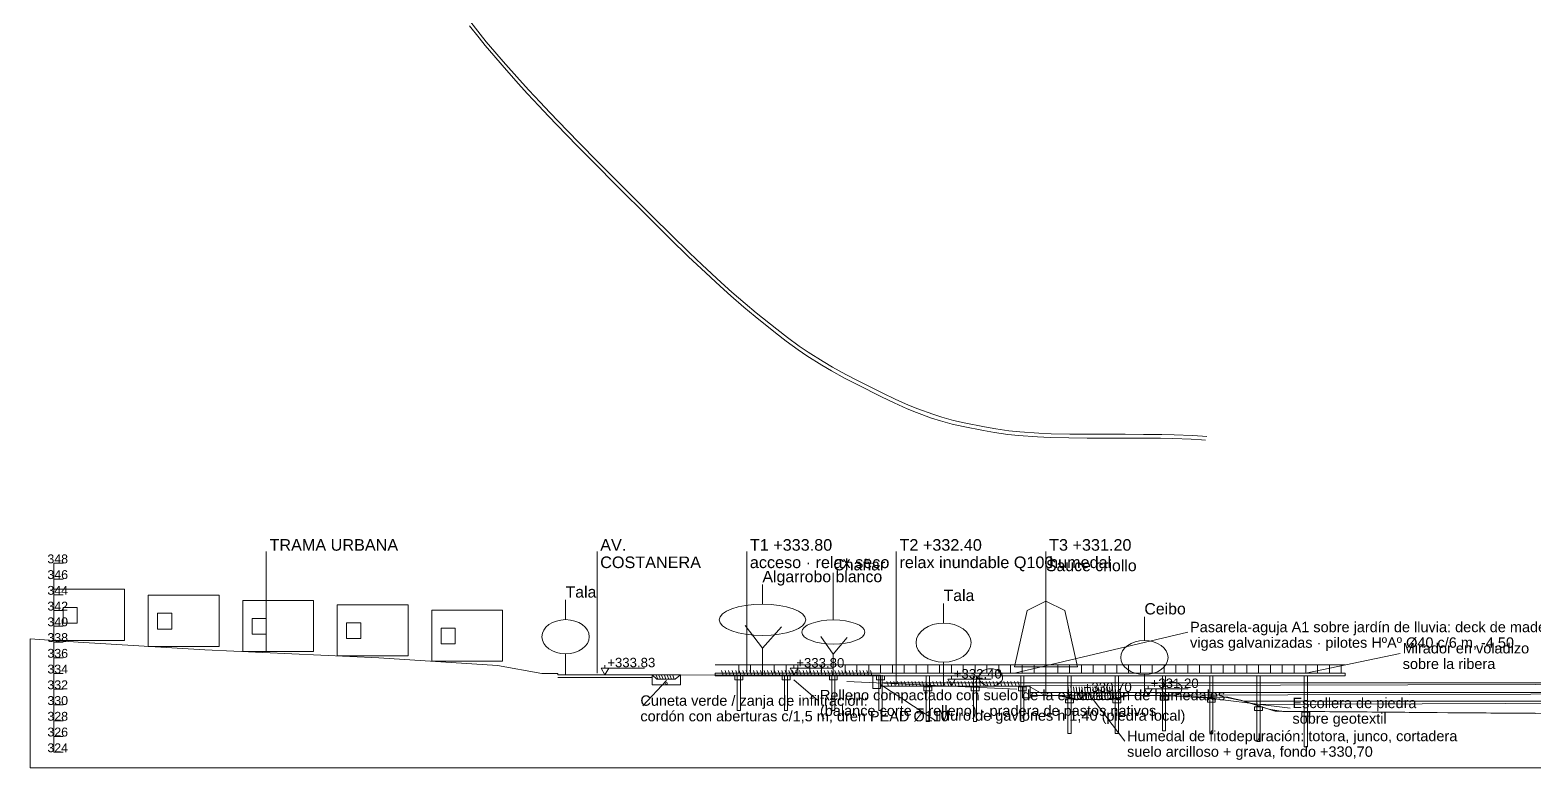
# Model space of a CAD drawing. Header units: metres. Extents: x -1097 to 1588, y -185 to 884.
# Drawn here: x 480 to 671, y -63 to 30.8 of the extents above; entities that cross this region are included whole.
import ezdxf

# ---------------------------------------------------------------- set-up
doc = ezdxf.new("R2010")
doc.units = ezdxf.units.M
for name, color, linetype, lineweight, plot in [('CORTE-AGUA', 5, 'Continuous', 0, False), ('CORTE-ESTRUCTURA', 30, 'Continuous', 0, False), ('CORTE-TERRENO', 7, 'Continuous', 0, False), ('CORTE-TERRENO_EXIST', 9, 'Continuous', 0, False), ('CORTE-TEXTO', 7, 'Continuous', 0, False), ('CORTE-VEGETACION', 3, 'Continuous', 0, False), ('COTAS', 7, 'Continuous', 0, False), ('SUDS-CUNETA_VERDE', 3, 'Continuous', 0, False), ('SUDS-PASARELA', 30, 'Continuous', 0, False), ('TERRAZAS-GAVIONES', 8, 'Continuous', 0, False), ('TERRENO', 188, 'Continuous', 0, False), ('VISTA LEJOS', 7, 'Continuous', 0, False)]:
    doc.layers.add(name, color=color, linetype=linetype, lineweight=lineweight, plot=plot)
doc.styles.add('ARIAL', font='arial.ttf')

msp = doc.modelspace()

# ---------------------------------------------------------------- linework, layer by layer
at = {"layer": 'CORTE-AGUA'}
for points in [[(671.12, -56.06), (669.05, -56.05), (666.97, -56.03), (664.9, -56.01), (662.83, -56), (660.75, -55.98), (658.68, -55.97), (656.6, -55.95), (654.53, -55.93), (652.46, -55.92), (650.38, -55.9), (648.31, -55.88), (646.24, -55.87), (644.16, -55.85), (642.09, -55.83), (640.01, -55.82), (637.94, -55.75), (635.87, -55.07), (633.79, -54.42), (631.72, -54), (629.64, -54.07), (627.57, -54.01), (625.5, -53.89), (623.42, -53.8), (621.35, -53.8), (619.27, -53.8), (617.2, -54.3), (615.13, -54.3), (613.05, -54.3), (610.98, -53.8), (608.91, -53.8), (606.83, -52.6), (604.76, -52.6), (602.68, -52.6), (600.61, -52.6), (598.54, -52.6), (596.46, -52.6), (594.39, -52.6), (592.31, -52.6), (590.24, -52.6), (752, -52.2), (588.17, -52.2), (588.17, -52.2), (752, -52.24)], [(588.17, -52.2), (752, -52.2)], [(671.16, -56.07), (669.38, -56.05), (667.6, -56.04), (665.81, -56.02), (664.03, -56.01), (662.25, -55.99), (660.47, -55.98), (658.69, -55.97), (656.91, -55.95), (655.12, -55.94), (653.34, -55.92), (651.56, -55.91), (649.78, -55.89), (648, -55.88), (646.22, -55.87), (644.43, -55.85), (642.65, -55.84), (640.87, -55.82), (639.09, -55.81), (637.31, -55.54), (635.52, -54.96), (633.74, -54.41), (631.96, -54), (630.18, -54.05), (628.4, -54.06), (626.62, -53.96), (624.83, -53.85), (623.05, -53.8), (621.27, -53.8), (619.49, -53.8), (617.71, -54.23), (615.93, -54.3), (614.14, -54.3), (612.36, -54.25), (610.58, -53.8), (608.8, -53.8), (747.77, -53.4), (607.02, -53.4), (607.02, -53.4), (747.77, -53.42)], [(607.02, -53.4), (747.77, -53.4)], [(672.3, -56.07), (670.93, -56.06), (669.57, -56.05), (668.21, -56.04), (666.85, -56.03), (665.48, -56.02), (664.12, -56.01), (662.76, -56), (661.4, -55.99), (660.03, -55.98), (658.67, -55.97), (657.31, -55.95), (655.95, -55.94), (654.58, -55.93), (653.22, -55.92), (651.86, -55.91), (650.5, -55.9), (649.13, -55.89), (647.77, -55.88), (646.41, -55.87), (645.05, -55.86), (643.68, -55.84), (642.32, -55.83), (640.96, -55.82), (639.6, -55.81), (638.23, -55.8), (636.87, -55.4), (635.51, -54.96), (741.79, -54.5), (634.15, -54.5), (634.15, -54.5), (741.79, -54.52)], [(634.15, -54.5), (741.79, -54.5)]]:
    msp.add_lwpolyline(points, dxfattribs=at)
at = {"layer": 'CORTE-ESTRUCTURA'}
for points in [[(483, -46.8), (483, -40.3), (492, -40.3), (492, -46.8)], [(495, -47.55), (495, -41.05), (504, -41.05), (504, -47.55)], [(507, -48.22), (507, -41.72), (516, -41.72), (516, -48.22)], [(484.2, -44.6), (486, -44.6), (486, -42.6), (484.2, -42.6)], [(496.2, -45.35), (498, -45.35), (498, -43.35), (496.2, -43.35)], [(519, -48.76), (519, -42.26), (528, -42.26), (528, -48.76)], [(531, -49.45), (531, -42.95), (540, -42.95), (540, -49.45)], [(508.2, -46.02), (510, -46.02), (510, -44.02), (508.2, -44.02)], [(520.2, -46.56), (522, -46.56), (522, -44.56), (520.2, -44.56)], [(532.2, -47.25), (534, -47.25), (534, -45.25), (532.2, -45.25)], [(569.5, -51.3), (570.5, -51.3), (570.5, -51.8), (569.5, -51.8)], [(575.5, -51.3), (576.5, -51.3), (576.5, -51.8), (575.5, -51.8)], [(581.5, -51.3), (582.5, -51.3), (582.5, -51.8), (581.5, -51.8)], [(587.5, -51.3), (588.5, -51.3), (588.5, -51.8), (587.5, -51.8)], [(593.8, -51.3), (594.2, -51.3), (594.2, -52.6), (593.8, -52.6)], [(599.8, -51.3), (600.2, -51.3), (600.2, -52.6), (599.8, -52.6)], [(605.8, -51.3), (606.2, -51.3), (606.2, -52.6), (605.8, -52.6)], [(611.8, -51.3), (612.2, -51.3), (612.2, -54.13), (611.8, -54.13)], [(617.8, -51.3), (618.2, -51.3), (618.2, -54.13), (617.8, -54.13)], [(623.8, -51.3), (624.2, -51.3), (624.2, -53.8), (623.8, -53.8)], [(629.8, -51.3), (630.2, -51.3), (630.2, -54.06), (629.8, -54.06)], [(635.8, -51.3), (636.2, -51.3), (636.2, -55.12), (635.8, -55.12)], [(641.8, -51.3), (642.2, -51.3), (642.2, -55.83), (641.8, -55.83)], [(593.5, -52.7), (594.5, -52.7), (594.5, -53.2), (593.5, -53.2)], [(599.5, -52.7), (600.5, -52.7), (600.5, -53.2), (599.5, -53.2)], [(605.5, -52.7), (606.5, -52.7), (606.5, -53.2), (605.5, -53.2)], [(611.5, -54.23), (612.5, -54.23), (612.5, -54.73), (611.5, -54.73)], [(617.5, -54.23), (618.5, -54.23), (618.5, -54.73), (617.5, -54.73)], [(623.5, -53.9), (624.5, -53.9), (624.5, -54.4), (623.5, -54.4)], [(629.5, -54.16), (630.5, -54.16), (630.5, -54.66), (629.5, -54.66)], [(635.5, -55.22), (636.5, -55.22), (636.5, -55.72), (635.5, -55.72)], [(641.5, -55.93), (642.5, -55.93), (642.5, -56.43), (641.5, -56.43)]]:
    msp.add_lwpolyline(points, close=True, dxfattribs=at)
for points in [[(547, -51.51), (559, -51.51)], [(569.8, -51.2), (569.8, -55.7), (570.2, -55.7), (570.2, -51.2)], [(575.8, -51.2), (575.8, -55.7), (576.2, -55.7), (576.2, -51.2)], [(581.8, -51.2), (581.8, -55.7), (582.2, -55.7), (582.2, -51.2)], [(587.8, -51.2), (587.8, -55.7), (588.2, -55.7), (588.2, -51.2)], [(593.8, -52.6), (593.8, -57.1), (594.2, -57.1), (594.2, -52.6)], [(599.8, -52.6), (599.8, -57.1), (600.2, -57.1), (600.2, -52.6)], [(605.8, -52.6), (605.8, -57.1), (606.2, -57.1), (606.2, -52.6)], [(611.8, -54.13), (611.8, -58.63), (612.2, -58.63), (612.2, -54.13)], [(617.8, -54.13), (617.8, -58.63), (618.2, -58.63), (618.2, -54.13)], [(623.8, -53.8), (623.8, -58.3), (624.2, -58.3), (624.2, -53.8)], [(629.8, -54.06), (629.8, -58.56), (630.2, -58.56), (630.2, -54.06)], [(635.8, -55.12), (635.8, -59.62), (636.2, -59.62), (636.2, -55.12)], [(641.8, -55.83), (641.8, -60.33), (642.2, -60.33), (642.2, -55.83)]]:
    msp.add_lwpolyline(points, dxfattribs=at)
at = {"layer": 'CORTE-TERRENO'}
for points in [[(761.69, -63), (480, -63), (480, -46.6), (486.09, -47), (502.21, -48), (524.28, -49), (539.34, -50), (545, -51.01), (547, -51.01), (547, -51.16), (559, -51.16), (562.6, -51.17), (567, -51.2), (588, -51.2), (588, -52.6), (607, -52.6), (607, -53.8), (611, -53.8), (612.5, -54.3), (617.5, -54.3), (619, -53.8), (624, -53.8), (629, -54.1), (631.39, -54), (632.11, -54), (634.11, -54.5), (638.11, -55.8), (687.98, -56.2)], [(480, -46.6), (486.09, -47), (502.21, -48), (524.28, -49), (539.34, -50), (545, -51.01), (547, -51.01), (547, -51.16), (559, -51.16), (562.6, -51.17), (567, -51.2), (588, -51.2), (588, -52.6), (607, -52.6), (607, -53.8), (611, -53.8), (612.5, -54.3), (617.5, -54.3), (619, -53.8), (624, -53.8), (629, -54.1), (631.39, -54), (632.11, -54), (634.11, -54.5), (638.11, -55.8), (687.98, -56.2)]]:
    msp.add_lwpolyline(points, dxfattribs=at)
at = {"layer": 'CORTE-TERRENO_EXIST'}
msp.add_lwpolyline([(583.71, -52), (605.32, -53)], dxfattribs=at)
at = {"layer": 'CORTE-TEXTO'}
for points in [[(510, -48.15), (510, -35.5)], [(552, -50.96), (552, -35.5)], [(571, -51), (571, -35.5)], [(590, -52.4), (590, -35.5)], [(609, -53.6), (609, -35.5)], [(483, -37), (484.2, -37)], [(483, -61), (483, -37)], [(483, -39), (484.2, -39)], [(483, -41), (484.2, -41)], [(483, -43), (484.2, -43)], [(483, -45), (484.2, -45)], [(605, -50.95), (627, -45.75)], [(483, -47), (484.2, -47)], [(483, -49), (484.2, -49)], [(642, -50.95), (654, -48.45)], [(483, -51), (484.2, -51)], [(483, -53), (484.2, -53)], [(560.8, -51.9), (557.8, -55.1)], [(577, -51.8), (580, -54.4)], [(588, -52.4), (595, -57)], [(483, -55), (484.2, -55)], [(615, -54.3), (619, -59.6)], [(627, -53.8), (640, -55.4)], [(483, -57), (484.2, -57)], [(483, -59), (484.2, -59)], [(483, -61), (484.2, -61)]]:
    msp.add_lwpolyline(points, dxfattribs=at)
at = {"layer": 'CORTE-VEGETACION'}
for points in [[(573, -42.2), (573, -39.7)], [(582, -44.2), (582, -38.2)], [(609, -41.8), (609, -38.3)], [(548, -44.16), (548, -41.66)], [(596, -44.6), (596, -42.1)], [(621.5, -46.8), (621.5, -43.8)], [(573, -47.78), (570.8, -44.9)], [(573, -47.78), (575.42, -45.08)], [(582, -48.54), (580.4, -46.3)], [(582, -48.54), (583.76, -46.44)], [(548, -51.16), (548, -48.5)], [(573, -51.2), (573, -47.78)], [(582, -51.2), (582, -48.54)], [(596, -52.6), (596, -49.56)], [(609, -53.8), (609, -49.24)], [(559.7, -51.71), (559.5, -51.21)], [(560.05, -51.71), (559.85, -51.21)], [(560.4, -51.71), (560.2, -51.21)], [(560.75, -51.71), (560.55, -51.21)], [(561.1, -51.71), (560.9, -51.21)], [(561.45, -51.71), (561.25, -51.21)], [(561.8, -51.71), (561.6, -51.21)], [(568, -51.2), (567.8, -50.6)], [(568.45, -51.2), (568.25, -50.6)], [(568.9, -51.2), (568.7, -50.6)], [(569.35, -51.2), (569.15, -50.6)], [(569.8, -51.2), (569.6, -50.6)], [(570.25, -51.2), (570.05, -50.6)], [(570.7, -51.2), (570.5, -50.6)], [(571.15, -51.2), (570.95, -50.6)], [(571.6, -51.2), (571.4, -50.6)], [(572.05, -51.2), (571.85, -50.6)], [(572.5, -51.2), (572.3, -50.6)], [(572.95, -51.2), (572.75, -50.6)], [(573.4, -51.2), (573.2, -50.6)], [(573.85, -51.2), (573.65, -50.6)], [(574.3, -51.2), (574.1, -50.6)], [(574.75, -51.2), (574.55, -50.6)], [(575.2, -51.2), (575, -50.6)], [(575.65, -51.2), (575.45, -50.6)], [(576.1, -51.2), (575.9, -50.6)], [(576.55, -51.2), (576.35, -50.6)], [(577, -51.2), (576.8, -50.6)], [(577.45, -51.2), (577.25, -50.6)], [(577.9, -51.2), (577.7, -50.6)], [(578.35, -51.2), (578.15, -50.6)], [(578.8, -51.2), (578.6, -50.6)], [(579.25, -51.2), (579.05, -50.6)], [(579.7, -51.2), (579.5, -50.6)], [(580.15, -51.2), (579.95, -50.6)], [(580.6, -51.2), (580.4, -50.6)], [(581.05, -51.2), (580.85, -50.6)], [(581.5, -51.2), (581.3, -50.6)], [(581.95, -51.2), (581.75, -50.6)], [(582.4, -51.2), (582.2, -50.6)], [(582.85, -51.2), (582.65, -50.6)], [(583.3, -51.2), (583.1, -50.6)], [(583.75, -51.2), (583.55, -50.6)], [(584.2, -51.2), (584, -50.6)], [(584.65, -51.2), (584.45, -50.6)], [(585.1, -51.2), (584.9, -50.6)], [(585.55, -51.2), (585.35, -50.6)], [(586, -51.2), (585.8, -50.6)], [(586.45, -51.2), (586.25, -50.6)], [(586.9, -51.2), (586.7, -50.6)], [(621.5, -53.8), (621.5, -51.14)], [(589, -52.6), (588.8, -52)], [(589.45, -52.6), (589.25, -52)], [(589.9, -52.6), (589.7, -52)], [(590.35, -52.6), (590.15, -52)], [(590.8, -52.6), (590.6, -52)], [(591.25, -52.6), (591.05, -52)], [(591.7, -52.6), (591.5, -52)], [(592.15, -52.6), (591.95, -52)], [(592.6, -52.6), (592.4, -52)], [(593.05, -52.6), (592.85, -52)], [(593.5, -52.6), (593.3, -52)], [(593.95, -52.6), (593.75, -52)], [(594.4, -52.6), (594.2, -52)], [(594.85, -52.6), (594.65, -52)], [(595.3, -52.6), (595.1, -52)], [(595.75, -52.6), (595.55, -52)], [(596.2, -52.6), (596, -52)], [(596.65, -52.6), (596.45, -52)], [(597.1, -52.6), (596.9, -52)], [(597.55, -52.6), (597.35, -52)], [(598, -52.6), (597.8, -52)], [(598.45, -52.6), (598.25, -52)], [(598.9, -52.6), (598.7, -52)], [(599.35, -52.6), (599.15, -52)], [(599.8, -52.6), (599.6, -52)], [(600.25, -52.6), (600.05, -52)], [(600.7, -52.6), (600.5, -52)], [(601.15, -52.6), (600.95, -52)], [(601.6, -52.6), (601.4, -52)], [(602.05, -52.6), (601.85, -52)], [(602.5, -52.6), (602.3, -52)], [(602.95, -52.6), (602.75, -52)], [(603.4, -52.6), (603.2, -52)], [(603.85, -52.6), (603.65, -52)], [(604.3, -52.6), (604.1, -52)], [(604.75, -52.6), (604.55, -52)], [(605.2, -52.6), (605, -52)], [(605.65, -52.6), (605.45, -52)], [(612, -54.13), (611.8, -52.51)], [(612.35, -54.25), (612.15, -52.63)], [(612.7, -54.3), (612.5, -52.68)], [(613.05, -54.3), (612.85, -52.68)], [(613.4, -54.3), (613.2, -52.68)], [(613.75, -54.3), (613.55, -52.68)], [(614.1, -54.3), (613.9, -52.68)], [(614.45, -54.3), (614.25, -52.68)], [(614.8, -54.3), (614.6, -52.68)], [(615.15, -54.3), (614.95, -52.68)], [(615.5, -54.3), (615.3, -52.68)], [(615.85, -54.3), (615.65, -52.68)], [(616.2, -54.3), (616, -52.68)], [(616.55, -54.3), (616.35, -52.68)], [(616.9, -54.3), (616.7, -52.68)], [(617.25, -54.3), (617.05, -52.68)], [(617.6, -54.27), (617.4, -52.65)], [(617.95, -54.15), (617.75, -52.53)]]:
    msp.add_lwpolyline(points, dxfattribs=at)
msp.add_lwpolyline([(605, -50.15), (606.6, -43), (609, -41.8), (611.4, -43), (613, -50.15)], close=True, dxfattribs=at)
for centre, major_axis, ratio in [((573, -44.18), (5.5, 0), 0.36), ((548, -46.33), (3, 0), 0.723333), ((582, -45.74), (4, 0), 0.385), ((596, -47.08), (3.5, 0), 0.708571), ((621.5, -48.97), (3, 0), 0.723333), ((602, -51.5), (1.5, 0), 0.733333), ((625, -52.96), (1.25, 0), 0.72)]:
    msp.add_ellipse(centre, major_axis=major_axis, ratio=ratio, dxfattribs=at)
at = {"layer": 'COTAS'}
for points in [[(552.52, -50.31), (553.48, -50.31), (553, -51.17)], [(576.52, -50.34), (577.48, -50.34), (577, -51.2)], [(596.52, -51.74), (597.48, -51.74), (597, -52.6)], [(613.02, -53.44), (613.98, -53.44), (613.5, -54.3)], [(621.52, -52.94), (622.48, -52.94), (622, -53.8)]]:
    msp.add_lwpolyline(points, close=True, dxfattribs=at)
for points in [[(553, -50.31), (553, -49.95)], [(553, -50.31), (558.04, -50.31)], [(577, -50.34), (577, -49.98)], [(577, -50.34), (582.04, -50.34)], [(597, -51.74), (597, -51.38)], [(597, -51.74), (602.04, -51.74)], [(613.5, -53.44), (613.5, -53.08)], [(613.5, -53.44), (618.54, -53.44)], [(622, -52.94), (622, -52.58)], [(622, -52.94), (627.04, -52.94)]]:
    msp.add_lwpolyline(points, dxfattribs=at)
at = {"layer": 'SUDS-CUNETA_VERDE'}
msp.add_lwpolyline([(559, -51.16), (559.6, -51.71), (561.9, -51.71), (562.6, -51.16), (562.6, -52.46), (559, -52.46)], close=True, dxfattribs=at)
msp.add_lwpolyline([(559, -51.16), (559.6, -51.71), (561.9, -51.71), (562.6, -51.16)], dxfattribs=at)
msp.add_circle((560.8, -52.26), 0.12, dxfattribs=at)
at = {"layer": 'SUDS-PASARELA'}
for points in [[(567, -49.9), (647, -49.9)], [(570, -50.95), (570, -49.9)], [(571.5, -50.95), (571.5, -49.9)], [(573, -50.95), (573, -49.9)], [(574.5, -50.95), (574.5, -49.9)], [(576, -50.95), (576, -49.9)], [(577.5, -50.95), (577.5, -49.9)], [(579, -50.95), (579, -49.9)], [(580.5, -50.95), (580.5, -49.9)], [(582, -50.95), (582, -49.9)], [(583.5, -50.95), (583.5, -49.9)], [(585, -50.95), (585, -49.9)], [(586.5, -50.95), (586.5, -49.9)], [(588, -50.95), (588, -49.9)], [(589.5, -50.95), (589.5, -49.9)], [(591, -50.95), (591, -49.9)], [(592.5, -50.95), (592.5, -49.9)], [(594, -50.95), (594, -49.9)], [(595.5, -50.95), (595.5, -49.9)], [(597, -50.95), (597, -49.9)], [(598.5, -50.95), (598.5, -49.9)], [(600, -50.95), (600, -49.9)], [(601.5, -50.95), (601.5, -49.9)], [(603, -50.95), (603, -49.9)], [(604.5, -50.95), (604.5, -49.9)], [(606, -50.95), (606, -49.9)], [(607.5, -50.95), (607.5, -49.9)], [(609, -50.95), (609, -49.9)], [(610.5, -50.95), (610.5, -49.9)], [(612, -50.95), (612, -49.9)], [(613.5, -50.95), (613.5, -49.9)], [(615, -50.95), (615, -49.9)], [(616.5, -50.95), (616.5, -49.9)], [(618, -50.95), (618, -49.9)], [(619.5, -50.95), (619.5, -49.9)], [(621, -50.95), (621, -49.9)], [(622.5, -50.95), (622.5, -49.9)], [(624, -50.95), (624, -49.9)], [(625.5, -50.95), (625.5, -49.9)], [(627, -50.95), (627, -49.9)], [(628.5, -50.95), (628.5, -49.9)], [(630, -50.95), (630, -49.9)], [(631.5, -50.95), (631.5, -49.9)], [(633, -50.95), (633, -49.9)], [(634.5, -50.95), (634.5, -49.9)], [(636, -50.95), (636, -49.9)], [(637.5, -50.95), (637.5, -49.9)], [(639, -50.95), (639, -49.9)], [(640.5, -50.95), (640.5, -49.9)], [(642, -50.95), (642, -49.9)], [(643.5, -50.95), (643.5, -49.9)], [(645, -50.95), (645, -49.9)], [(646.5, -50.95), (646.5, -49.9)]]:
    msp.add_lwpolyline(points, dxfattribs=at)
msp.add_lwpolyline([(567, -50.95), (647, -50.95), (647, -51.3), (567, -51.3)], close=True, dxfattribs=at)
at = {"layer": 'TERRAZAS-GAVIONES'}
for points in [[(587.01, -52.9), (588.01, -52.9), (588.01, -51.2), (587.01, -51.2)], [(606.01, -54.1), (607.01, -54.1), (607.01, -52.6), (606.01, -52.6)]]:
    msp.add_lwpolyline(points, close=True, dxfattribs=at)
for points in [[(587.01, -52.9), (588.01, -52.9), (588.01, -51.2), (587.01, -51.2), (587.01, -52.9)], [(606.01, -54.1), (607.01, -54.1), (607.01, -52.6), (606.01, -52.6), (606.01, -54.1)]]:
    msp.add_lwpolyline(points, dxfattribs=at)
at = {"layer": 'TERRENO'}
msp.add_lwpolyline([(535.8, 31.3), (537.01, 29.75), (537.78, 28.79), (538.87, 27.5), (539.93, 26.29), (542, 23.96), (543.17, 22.66), (544.61, 21.11), (545.84, 19.81), (548.09, 17.48), (549.6, 15.92), (551.91, 13.59), (554.23, 11.26), (558.9, 6.59), (561.24, 4.27), (563.6, 1.96), (565.2, 0.45), (567.61, -1.8), (568.98, -3.03), (570.65, -4.47), (572.07, -5.64), (574.66, -7.71), (576.02, -8.77), (577.52, -9.87), (578.65, -10.63), (580.56, -11.84), (581.75, -12.55), (583.42, -13.47), (585.01, -14.3), (588.12, -15.86), (589.71, -16.62), (591.38, -17.37), (592.58, -17.85), (594.48, -18.54), (595.61, -18.91), (597.11, -19.31), (598.47, -19.62), (601.06, -20.14), (602.48, -20.39), (604.15, -20.62), (605.52, -20.75), (607.94, -20.92), (609.53, -21), (611.89, -21.06), (614.23, -21.08), (618.9, -21.08), (621.23, -21.09), (623.56, -21.12), (625.12, -21.15), (627.45, -21.24), (628.75, -21.31), (629.26, -21.35)], dxfattribs=at)
at = {"layer": 'VISTA LEJOS'}
for points in [[(535.8, 31.3), (537.01, 29.75), (537.78, 28.79), (538.87, 27.5), (539.93, 26.29), (542, 23.96), (543.17, 22.66), (544.61, 21.11), (545.84, 19.81), (548.09, 17.48), (549.6, 15.92), (551.91, 13.59), (554.23, 11.26), (558.9, 6.59), (561.24, 4.27), (563.6, 1.96), (565.2, 0.45), (567.61, -1.8), (568.98, -3.03), (570.65, -4.47), (572.07, -5.64), (574.66, -7.71), (576.02, -8.77), (577.52, -9.87), (578.65, -10.63), (580.56, -11.84), (581.75, -12.55), (583.42, -13.47), (585.01, -14.3), (588.12, -15.86), (589.71, -16.62), (591.38, -17.37), (592.58, -17.85), (594.48, -18.54), (595.61, -18.91), (597.11, -19.31), (598.47, -19.62), (601.06, -20.14), (602.48, -20.39), (604.15, -20.62), (605.52, -20.75), (607.94, -20.92), (609.53, -21), (611.89, -21.06), (614.23, -21.08), (618.9, -21.08), (621.23, -21.09), (623.56, -21.12), (625.12, -21.15), (627.45, -21.24), (628.75, -21.31), (629.26, -21.35)], [(535.95, 31.77), (537.16, 30.22), (537.93, 29.26), (539.02, 27.97), (540.08, 26.76), (542.15, 24.43), (543.32, 23.13), (544.76, 21.57), (545.99, 20.28), (548.24, 17.95), (549.76, 16.39), (552.06, 14.06), (554.38, 11.73), (559.05, 7.06), (561.39, 4.74), (563.75, 2.43), (565.35, 0.92), (567.77, -1.33), (569.13, -2.56), (570.8, -4), (572.22, -5.17), (574.81, -7.24), (576.18, -8.3), (577.67, -9.4), (578.81, -10.16), (580.71, -11.37), (581.9, -12.08), (583.57, -13.01), (585.16, -13.83), (588.27, -15.39), (589.86, -16.15), (591.54, -16.9), (592.73, -17.38), (594.63, -18.07), (595.76, -18.44), (597.26, -18.84), (598.62, -19.15), (601.21, -19.67), (602.63, -19.92), (604.3, -20.15), (605.67, -20.28), (608.09, -20.45), (609.68, -20.53), (612.04, -20.59), (614.38, -20.61), (619.05, -20.61), (621.38, -20.62), (623.72, -20.65), (625.27, -20.69), (627.6, -20.77), (628.9, -20.84), (629.41, -20.88)]]:
    msp.add_lwpolyline(points, dxfattribs=at)

# ---------------------------------------------------------------- texts
at = {"layer": 'CORTE-TEXTO', "style": 'ARIAL'}
for s, height, p in [('TRAMA URBANA', 1.4725, (510.4, -35.4)), ('AV.', 1.472, (552.4, -35.4)), ('T1 +333.80', 1.472, (571.4, -35.4)), ('T2 +332.40', 1.472, (590.4, -35.4)), ('T3 +331.20', 1.472, (609.4, -35.4)), ('348', 1.125, (482.2, -37)), ('COSTANERA', 1.472, (552.4, -37.61)), ('acceso · relax seco', 1.4725, (571.4, -37.61)), ('relax inundable Q100', 1.4725, (590.4, -37.61)), ('humedal', 1.472, (609.4, -37.61)), ('346', 1.125, (482.2, -39)), ('Algarrobo blanco', 1.44, (573, -39.4)), ('Chañar', 1.44, (582, -37.9)), ('Sauce criollo', 1.44, (609, -38)), ('344', 1.125, (482.2, -41)), ('Tala', 1.44, (548, -41.36)), ('342', 1.125, (482.2, -43)), ('Tala', 1.44, (596, -41.8)), ('Ceibo', 1.44, (621.5, -43.5)), ('340', 1.125, (482.2, -45)), ('Pasarela-aguja A1 sobre jardín de lluvia: deck de madera dura', 1.3175, (627.3, -45.75)), ('338', 1.125, (482.2, -47)), ('vigas galvanizadas · pilotes HºAº Ø40 c/6 m, -4,50', 1.3175, (627.3, -47.73)), ('Mirador en voladizo', 1.3175, (654.3, -48.45)), ('336', 1.125, (482.2, -49)), ('sobre la ribera', 1.3175, (654.3, -50.43)), ('334', 1.125, (482.2, -51)), ('332', 1.125, (482.2, -53)), ('Relleno compactado con suelo de la excavación de humedales', 1.3175, (580.3, -54.4)), ('330', 1.125, (482.2, -55)), ('Cuneta verde / zanja de infiltración:', 1.3175, (557.5, -55.1)), ('(balance corte = relleno) · pradera de pastos nativos', 1.3175, (580.3, -56.38)), ('Escollera de piedra', 1.3175, (640.3, -55.4)), ('328', 1.125, (482.2, -57)), ('cordón con aberturas c/1,5 m, dren PEAD Ø110', 1.3175, (557.5, -57.08)), ('Muro de gaviones h 1,40 (piedra local)', 1.3175, (595.3, -57)), ('sobre geotextil', 1.3175, (640.3, -57.38)), ('326', 1.125, (482.2, -59)), ('Humedal de fitodepuración: totora, junco, cortadera', 1.3175, (619.3, -59.6)), ('324', 1.125, (482.2, -61)), ('suelo arcilloso + grava, fondo +330,70', 1.3175, (619.3, -61.58))]:
    msp.add_text(s, height=height, dxfattribs=at).set_placement(p)
at = {"layer": 'COTAS', "style": 'ARIAL'}
for s, p in [('+333.83', (553.29, -50.21)), ('+333.80', (577.29, -50.24)), ('+332.40', (597.29, -51.64)), ('+330.70', (613.79, -53.34)), ('+331.20', (622.29, -52.84))]:
    msp.add_text(s, height=1.2, dxfattribs=at).set_placement(p)

doc.saveas('drawing.dxf')
